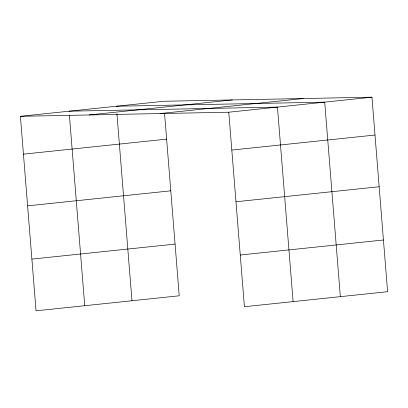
<?xml version="1.0" encoding="UTF-8"?>
<svg xmlns="http://www.w3.org/2000/svg" width="408" height="408" viewBox="0 0 408 408"><rect width="100%" height="100%" fill="white"/><g stroke="black" fill="none" stroke-linecap="round" stroke-linejoin="round"><path stroke-width="0.61" d="M20.4 116.306L163.577 101.281L371.948 97.186L387.6 291.695L244.423 306.719L228.771 112.21L20.4 116.306L36.052 310.814L179.229 295.79L164.541 113.266M89.163 114.954L232.341 99.929M160.007 113.562L303.185 98.537M228.771 112.21L371.948 97.186M23.445 154.153L166.622 139.128M231.821 150.062L374.998 135.038M27.606 205.851L170.784 190.827M235.977 201.756L379.154 186.736M31.89 259.116L175.068 244.091M240.261 255.02L383.438 240.001M116.331 106.238L324.702 102.148L340.354 296.657M69.079 111.195L277.455 107.105L293.102 301.614M116.938 113.806L131.978 300.747M69.386 114.98L84.731 305.704"/></g></svg>
